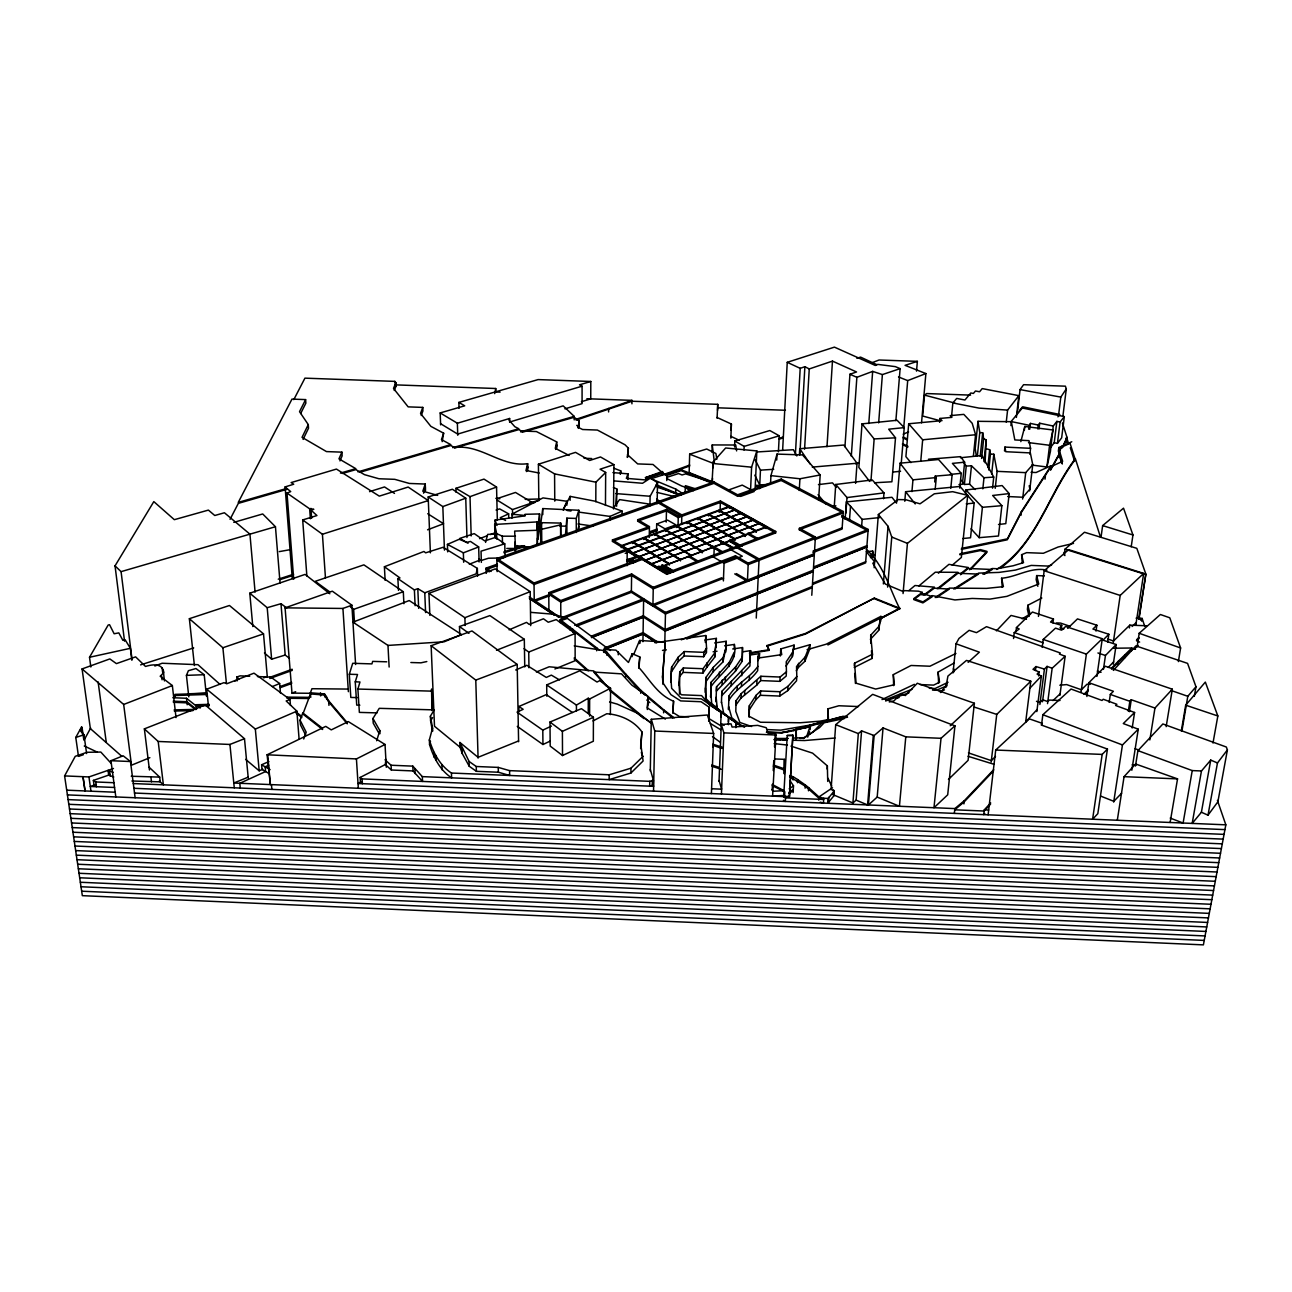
<?xml version="1.0" encoding="UTF-8"?>
<svg xmlns="http://www.w3.org/2000/svg" width="1292" height="1292" viewBox="0 0 1292 1292"><rect width="100%" height="100%" fill="white"/><g stroke="black" fill="none" stroke-linecap="round" stroke-linejoin="round"><path stroke-width="1.5" d="M588.248 713.394L588.28 698.229L589.637 698.988L610.583 688.232L610.373 714.621M589.604 716.059L589.637 698.988M459.064 408.32L458.886 402.41L538.102 379.59L590.799 381.479L590.751 398.873L581.4 401.699M593.416 717.254L593.335 741.237L562.521 755.513L550.198 746.098L549.988 722.05L581.416 708.678L593.416 717.254L562.391 731.337L549.988 722.05M595.806 501.748L595.887 482.191L605.673 472.436L600.086 469.206L613.91 464.652L613.538 508.951M596.678 650.797L596.694 647.841L560.227 619.692L566.397 617.689L610.422 650.49M603.655 652.412L603.687 649.44L615.945 650.134L628.461 662.473L632.192 653.671L639.798 656.95L638.991 668.368M605.463 505.43L605.673 472.436M605.044 652.67L605.06 649.698M757.919 666.317C749.893 677.929 736.262 683.694 728.963 696.049L728.785 700.425C736.069 688.055 749.699 682.257 757.71 670.613L757.984 656.352L759.567 653.623L749.586 655.06M494.981 537.327L494.675 524.455L537.214 521.903L537.165 530.269L514.652 531.093L515.702 551.038M537.375 543.964L537.407 538.07M606.965 655.286L606.982 652.315L603.687 649.44M608.597 411.938L608.629 408.45L631.982 400.358L631.933 403.831M609.969 520.401L610.002 516.412L622.13 511.131L622.098 515.12M643.19 756.224L630.981 768.191L609.194 774.796L609.162 779.641L630.916 773.02L643.093 761.004L640.751 743.885L641.946 731.918C634.017 720.726 620.208 714.557 606.739 713.749L593.012 720.936M814.735 539.701L842.077 529.058L843.305 511.519L799.36 528.331L799.28 529.785L843.208 512.956L781.175 480.462L737.554 496.209L713.927 483.353L496.855 560.017L534.032 584.501L627.218 550.36L612.456 541.396L612.456 539.927L649.424 526.603L649.23 537.504M615.783 505.188L616.768 488.893L613.377 487.568M616.623 506.238L616.768 488.893M618.238 654.818L618.27 651.846M620.693 473.615L620.725 470.853L613.587 468.108M621.274 547.598L621.29 545.708L729.415 506.351L766.253 526.668L766.172 528.541L766.705 527.104L729.883 506.787L621.29 546.338L661.294 570.596M621.807 547.404L621.823 546.145M628.38 448.146L627.428 457.368L628.38 448.146L625.053 444.803L597.405 430.058L582.595 429.509L578.008 427.232L579.236 421.095L574.197 417.268L522.243 432.287M625.699 677.137L625.748 674.117L606.982 652.315M627.04 565.702L627.234 548.89L612.456 539.927M627.928 479.51L627.993 473.841L612.909 472.597M631.869 562.698L628.558 560.68L628.574 559.307L633.742 562.456M633.096 562.86L629.785 560.841L629.802 559.468L628.574 559.92L633.532 562.957M793.417 649.456L810.019 644.708L805.191 656.982L796.534 666.478L796.809 676.507L787.958 686.327L779.997 691.737L760.617 690.962L756.03 695.387L749.376 705.642L749.247 716.349L760.487 722.244L800.232 722.761L820.016 721.162L828.463 719.596L827.914 708.84L838.896 705.755L858.502 706.562M750.006 660.018L750.636 650.651L742.755 651.798M750.135 661.665L721.857 691.349L721.695 695.742L749.925 665.994L750.264 651.749M723.568 578.267L652.912 605.851L631.368 592.317L631.627 573.955L560.728 600.57L548.761 592.689L548.922 611.326M631.029 560.243L637.15 561.164M632.482 543.512L632.515 541.623L668.804 563.409L669.288 565.121L669.321 563.845L633.015 542.075L632.999 543.318M632.143 656.659L632.192 653.671M633.468 561.309L633.484 559.937L632.256 560.405M630.916 773.02L630.981 768.191M635.906 561.616L635.939 560.26L634.695 560.712M749.085 717.173L749.376 705.642M612.456 541.396L649.392 528.057L637.667 521.177L637.699 519.723L666.494 509.452L678.284 516.186L720.435 500.989L775.717 531.464L775.636 532.918L666.785 574.359L642.237 559.468L548.777 594.223L560.744 602.104L631.594 575.457L653.251 588.845L735.406 557.272L748.165 564.62L815.333 538.506L799.28 529.785M639.508 643.464L639.75 640.493L665.267 642.043L662.505 677.283L663.006 684.421M639.702 643.432L639.75 640.493M642.237 559.468L642.269 557.982L548.761 592.689M640.719 693.303L640.767 690.267L625.748 674.117M643.594 539.458L643.626 537.585L679.996 559.194L680.464 560.906L680.496 559.63L644.127 538.021L644.11 539.281M640.751 743.885L640.687 748.633L641.946 731.918M642.932 641.688L643.642 598.729L574.779 625.344M649.941 505.931L650.118 496.257L657.531 482.723L650.587 478.008L642.528 483.273L613.668 480.882M648.116 704.754L648.277 696.743L631.82 685.083L621.533 673.859L593.722 672.05L605.948 685.826M652.912 605.851L653.268 587.327L631.627 573.955M653.397 780.303L649.763 781.337L649.682 786.15L653.3 785.116L653.397 780.303L650.328 769.467M654.624 535.437L654.656 533.564L691.591 555.447L691.026 556.917L691.091 555.011M650.296 771.082L651.297 719.305L707.354 715.009L713.652 733.452L711.408 793.563M655.125 535.259L655.157 534M742.512 647.55L742.335 657.014L735.681 666.817L716.559 686.73L716.398 691.123L735.487 671.178L742.141 661.342L742.512 647.55L732.709 648.955M656.497 533.871L656.691 523.987L667.528 520.078L675.861 524.875L665.009 528.816L656.691 523.987M657.111 503.815L657.531 482.723M652.25 785.084L652.347 780.255M653.542 791.14L654.769 731.03L651.297 719.305M662.053 475.198L662.134 471.532L645.257 477.701L663.022 472.194L662.134 471.532M670.144 573.115L659.033 566.348L668.965 572.227L661.73 571.306M665.558 531.464L665.59 529.591L702.59 551.296L702.024 552.75L702.089 550.86M662.505 677.283L665.267 642.043M683.516 494.077L675.764 489.087L650.974 478.783L667.157 473.566L667.076 477.265L678.575 473.55L682.063 474.972L685.632 473.889L712.183 482.271M666.058 531.27L666.091 530.027M666.204 522.081L666.494 509.452M664.847 640.767L665.493 612.424L631.4 591.042L560.841 617.98M663.62 712.845L663.684 709.776L640.767 690.267M666.785 574.359L666.817 572.857L642.269 557.982M660.244 566.38L670.16 572.501L668.949 572.97L668.981 571.613L660.713 566.607M671.646 667.157L670.71 682.095L671.646 667.157L678.3 657.111L684.292 651.556L703.785 652.331L706.562 648.1L705.755 635.535L654.947 642.738M780.352 655.981L780.739 648.907L794.096 645.112L792.658 652.218L786.247 661.779L786.424 671.775L780.093 677.04L760.859 676.265L741.285 693.578L736.052 700.716L735.794 711.391L739.864 722.438L751.589 726.508M735.842 727.703L735.988 722.034L710.115 705.319L701.588 695.597L681.465 694.789L679.915 693.174L679.011 682.434L679.77 671.937L683.339 667.948L703.01 668.723L714.847 652.831L716.172 642.899M675.668 492.817L675.764 489.087M676.394 527.507L676.443 525.634L713.006 546.742L713.442 548.438L713.491 547.178L676.927 526.07L676.895 527.314M639.798 656.95L638.684 667.334C649.505 679.156 657.386 694.644 673.584 701.217L672.906 713.265M678.058 525.133L678.284 516.186M681.611 523.841L681.837 514.91L658.403 501.554L658.371 502.976L681.805 516.348M671.533 671.614L678.187 661.536L678.3 657.111M678.93 685.406L679.011 682.434M679.479 694.079L679.77 671.937M685.131 493.189L685.277 487.536L693.61 490.12M687.15 523.583L687.215 521.726L723.827 542.672L724.263 544.368L724.311 543.108L687.683 522.162L687.651 523.405M733.985 656.691L734.163 652.347L729.399 662.198L711.262 682.079L710.616 697.082L711.101 686.504C720.258 673.132 738.249 663.313 734.373 644.433L724.634 645.822M679.64 676.378L683.21 672.373L683.339 667.948M716.834 459.258L715.913 453.508L706.708 449.018L689.67 454.17L689.153 472.565L712.409 481.803L712.538 478.105M678.187 661.536L684.162 655.965L684.292 651.556M697.825 519.691L697.89 517.834L734.567 538.619L734.986 540.314L735.035 539.055L698.358 518.27L698.326 519.513M728.51 709.324L728.963 696.049M728.365 724.715L728.591 717.173L728.397 721.727M683.21 672.373L702.864 673.164L703.01 668.723M684.162 655.965L703.639 656.74L703.785 652.331M708.42 515.831L708.484 513.974L745.678 535.049L745.129 536.487L745.209 534.597M708.904 515.653L708.953 514.41M705.755 635.535L705.48 642.479L705.61 639.895M712.021 452.232L712.263 444.933L735.729 445.013L736.618 450.908M711.989 483.16L713.232 461.89L725.636 447.985L756.854 450.924L755.077 489.91M703.639 656.74L706.401 652.508L706.562 648.1M705.254 692.415L705.933 677.444L713.281 667.366L723.116 657.563L725.991 647.663L722.939 661.94L713.119 671.759L705.787 681.869L705.61 697.825M713.023 467.801L713.232 461.89M705.787 681.869L705.933 677.444M702.864 673.164L706.982 667.108L707.128 662.699M725.813 652.008L726.201 641.284L714.621 642.948M713.927 483.353L713.975 481.948L496.822 558.515L497.129 571.629M717.544 410.388L717.754 404.331L631.966 401.231L576.119 420.158M713.911 555.98L714.234 546.823M662.602 672.793L663.361 683.484L670.919 694.644L680.658 700.91L701.104 701.734L709.276 707.257L708.678 721.211M711.101 686.504L711.262 682.079M713.119 671.759L713.281 667.366M718.917 512.003L718.982 510.146L755.772 530.624L756.175 532.304L756.24 531.06L719.45 510.582L719.418 511.826M730.868 438.182L731.385 424.051L717.076 417.478M720.726 724.408L721.178 712.312L711.698 703.446L710.778 692.641M721.437 702.848L721.857 691.349M706.982 667.108L714.686 657.224L714.847 652.831M720.048 511.664L720.435 500.989M714.686 657.224L716.366 638.377L704.851 640.008M712.732 747.277L712.845 744.144L722.26 747.277M716.026 700.264L716.139 697.309L717.254 708.161L729.883 718.594M719.256 676.41L719.434 672.018M723.391 580.932L724.069 563.231L711.456 555.883M731.143 430.204L731.385 424.051M722.115 684.372L722.276 679.98M722.939 661.94L723.116 657.563M721.001 716.866L721.178 712.312L701.33 698.859L681.062 698.035L671.646 688.345L670.823 677.622M729.35 508.192L729.415 506.351M719.03 781.402L721.275 724.489L731.03 723.843L732.08 727.073L757.726 725.377L766.237 727.703L768.272 733.598L775.297 733.129L775.959 735.019L772.6 796.13M729.835 508.014L729.883 506.787M726.039 645.629L726.201 641.284M715.962 701.75L716.559 686.73M734.567 447.048L734.809 441.008L769.822 430.543L779.237 435.792L778.414 451.796M725.28 681.045L725.458 676.653M721.437 793.982L723.891 732.871L721.275 724.489M729.221 666.559L729.399 662.198M728.527 709.631L728.64 706.692L731.74 717.674L740.768 725.151L744.418 726.621L741.107 725.539L721.13 712.296M737.554 496.209L737.619 494.788L781.24 479.057L843.305 511.519M735.406 557.272L735.471 555.802L653.268 587.327M716.01 647.26L716.366 638.377M731.191 685.648L731.369 681.288M734.195 648.745L734.373 644.433M744.014 450.02L744.16 446.386L734.809 441.008M735.487 671.178L735.681 666.817M736.052 700.716L735.875 705.093L741.091 697.922L756.773 685.067L760.649 680.577L760.859 676.265M737.102 690.267L737.28 685.907M735.778 726.572L735.988 722.034M742.141 661.342L742.335 657.014M741.737 675.781L741.931 671.436M741.43 686.165L741.624 681.821M741.091 697.922L741.285 693.578M750.539 490.863L751.589 467.171L756.854 450.924M709.276 707.257L708.759 718.481L720.71 725.7M814.299 554.914L747.422 581.335L748.23 563.134L735.471 555.802M744.596 694.918L744.79 690.574M749.263 680.432L749.473 676.087M750.636 650.651L750.054 656.045M759.583 488.651L760.455 470.143L754.964 459.435M756.256 618.06L759.082 558.935L736.828 546.241L736.763 547.711L759.002 560.405M749.182 710.002L755.82 699.731L756.03 695.387M756.773 685.067L756.983 680.739M757.984 656.352L757.774 660.648L759.357 657.886L759.567 653.623M770.549 483.418L770.936 475.634L777.025 454.09L802.526 454.929L820.178 474.988L818.595 500.279M755.82 699.731L760.39 695.29L760.617 690.962M749.489 653.477L769.321 650.328L766.899 645.564L805.546 633.419L874.409 598.099L899.781 608.322L879.965 619.013M776.718 460.097L777.025 454.09M717.076 418.22L717.754 404.331M769.321 650.328L766.899 645.564M781.175 480.462L781.24 479.057M782.645 450.117L787.248 362.325L834.422 347.128L875.282 365.458L877.833 364.392L895.356 366.637L900.12 368.64L895.873 420.643M772.164 790.252L772.487 784.341M773.246 770.549L773.779 760.697M774.538 746.905L775.297 733.129M760.649 680.577L779.867 681.352L780.093 677.04M760.39 695.29L779.754 696.065L779.997 691.737M795.388 454.542L800.2 368.333L804.884 366.702L809.26 368.947L832.468 361.098L856.531 371.967L849.942 374.26L844.952 446.709M786.424 671.775L786.182 676.071L779.867 681.352M799.425 454.703L799.764 448.728L843.773 445.046L857.032 463.263L855.579 483.386M799.845 454.784L804.884 366.702M779.754 696.065L787.716 690.639L787.958 686.327M799.247 490.475L799.926 478.767L820.178 474.988M784.422 759.341L784.292 773.682L784.422 759.341L774.602 758.937M386.13 764.121L360.161 777.445L362.083 778.898L789.428 796.841L792.852 735.116L787.248 735.471L783.695 796.599L785.504 797.875L823.666 799.473L818.87 798.133L805.239 786.182L789.606 776.75M786.004 666.058L792.416 656.481L792.658 652.218M804.577 449.164L809.26 368.947M794.096 645.112L792.416 656.481M789.428 796.841L792.852 735.116M796.809 676.507L796.55 680.787L787.716 690.639M796.292 670.742L798.294 667.528L798.553 663.264M793.078 779.98L793.272 776.815L789.687 775.555M842.546 716.592L796.179 729.043L796.05 739.282M793.094 792.594L793.514 785.827L790.155 780.966M797.439 782.726L797.649 779.56L793.272 776.815M798.294 667.528L804.932 661.229L805.191 656.982M811.78 595.257L815.413 537.052L799.36 528.331M810.019 644.708L809.761 648.923L804.932 661.229M805.11 788.168L805.32 784.987L797.649 779.56M826.993 446.693L832.468 361.098M810.165 729.609L810.455 725.087L843.143 716.317L846.841 716.462M808.453 790.817L808.647 787.619L805.32 784.987M834.196 507.659L835.746 484.468L872.245 479.93L883.986 492.898L883.518 498.728M818.724 800.136L818.95 796.938L808.647 787.619M827.914 708.84L827.978 720.387M832.516 787.749L818.95 796.938L823.747 798.278L823.424 803.075L820.21 802.17M827.138 769.031L827.348 765.881L812.587 753.139L790.995 746.13M845.146 519.174L846.357 501.877L891.964 497.291L896.567 503.169M845.905 513.166L847.003 497.565L835.746 484.468M827.736 781.434L827.348 765.881M851.299 456.221L856.871 377.312L872.665 371.385L882.388 374.583L900.12 368.64M834.148 791.124L828.107 798.456L827.768 803.253L833.792 795.904L834.148 791.124L831.095 788.96M828.543 802.09L828.883 797.293M849.538 519.707L850.507 506.222L846.357 501.877M831.047 789.783L835.698 724.65L872.665 694.337L954.949 725.846L947.698 794.822L933.971 807.726L941.028 738.297L954.949 725.846M833.598 789.993L833.792 795.904M901.073 465.298L904.238 427.62L897.084 420.271L862.022 423.873L858.857 467.413L869.613 481.415M868.773 423.55L872.665 371.385M861.57 527.152L862.152 519.384L850.507 506.222M673.584 701.217L672.744 712.409L679.382 716.462L688.846 716.85M854.319 666.026L854.545 663.216L872.471 654.22L870.711 635.196L878.98 626.281L880.902 616.365L826.218 644.191L807.08 649.698M870.953 480.963L874.151 438.925L862.022 423.873M841.657 515.54L868.176 529.462L865.608 562.892L812.716 584.388M878.657 422.872L882.388 374.583M832.597 794.515L852.914 802.962L858.324 733.598L861.586 730.868L874.135 735.552L883.05 727.929L905.789 736.844L941.028 738.297M872.698 551.038L872.584 556.852L872.698 551.038L866.69 551.668M874.167 567.753L878.366 514.507L898.15 499.568L905.805 499.729L920.033 503.815L934.326 493.802L952.688 491.687L967.708 495.337L961.361 557.45L952.204 565.185M852.914 802.962L856.128 800.136L861.586 730.868M870.743 643.174L870.711 635.196M766.867 646.194L805.514 634.049L874.409 598.099M854.222 667.447L872.132 658.419L872.471 654.22M870.388 639.362L878.641 630.415L878.98 626.281M883.357 583.952L888.056 526.312L878.366 514.507M880.902 616.365L878.641 630.415M904.238 427.62L888.686 429.186L895.501 437.81L891.9 481.787L874.636 482.756M880.659 621.371L880.999 617.253M873.311 735.519L867.594 804.932L856.128 800.136M874.135 735.552L868.402 804.964L877.187 797.083L883.05 727.929M887.604 587.101L891.755 537.052L888.056 526.312M560.567 524.891L560.728 523.082L541.574 522.679L540.686 529.494L560.567 524.891L560.631 535.954M896.858 501.91L900.088 463.182L938.557 459.516L952.123 474.713L950.799 488.36M903.706 428.201L907.695 380.607L925.879 373.566L921.535 422.823M973.377 456.173L975.573 434.742L972.198 423.292L963.816 414.377L950.25 415.62L951.816 417.364L939.962 418.447L941.981 420.659L908.696 423.76L905.902 456.657L910.925 462.633M904.788 501.264L905.595 491.703L960.069 486.454L974.136 503.105L970.534 537.763L962.702 538.554M916.529 371.111L917.368 361.356L879.044 360L870.711 363.23M955.935 653.445L929.933 666.22L911.07 665.477L893.289 674.634L893.644 685.632M911.926 491.606L912.959 479.849L900.088 463.182M903.06 593.577L907.436 543.351L967.708 495.337M970.615 395.126L926.655 393.559L924.523 395.11L922.666 416.04L939.559 420.562M920.744 461.357L922.666 439.797L908.696 423.76M905.789 736.844L899.426 806.273L877.187 797.083M922.02 595.063L922.262 592.382L918.483 591.171L904.384 590.622L903.237 591.575L885.343 584.081L872.827 563.264L874.636 561.826L866.286 551.571M939.607 422.306L939.962 418.447M934.697 481.981L935.247 476.118L952.123 474.713M935.182 489.28L936.28 477.555L935.247 476.118M647.308 709.502L648.213 700.183M951.51 416.928L952.85 402.942L956.694 398.421L964.946 400.019L970.793 392.978L973.377 393.462L975.476 390.991L979.578 391.783L982.211 388.585L1018.839 395.643L1016.368 417.413M648.277 696.743L647.195 707.887L665.364 719.095M667.157 473.566L666.672 478.508L681.756 486.05L693.788 489.943M666.753 480.576L667.253 476.28L663.006 473.114L645.661 478.944L662.118 472.452L653.009 464.474L637.667 463.909L627.46 454.655M954.255 662.941L938.057 672.147L938.622 683.161M959.762 488.15L961.232 473.324L952.414 463.376L964.639 462.213L962.427 484.274L958.955 484.613M975.121 489.539L969.581 484.177L964.397 484.452L966.238 466.089L963.234 461.987M945.857 687.473L947.924 676.087L966.497 660.406L1030.774 681.223L1025.67 722.115M965.512 493.98L965.915 489.975L1002.14 485.566L1009.197 493.592L1005.79 523.648L998.506 524.504M969.581 484.177L971.471 465.814L966.238 466.089M1029.869 454.283L1030.564 448.324L1028.981 440.653L1014.818 439.942L1011.329 421.693L977.996 421.321L975.202 448.534L976.348 456.205M953.028 672.922L956.032 643.787L958.955 638.474L969.162 630.318L976.494 632.644L986.507 626.668L1060.296 652.977L1059.408 654.059L1065.141 656.288L1059.908 695.338M977.333 456.124L979.772 432.594L977.996 421.321M980.208 456.286L982.679 432.755L979.772 432.594M981.597 458.45L983.664 438.747L982.679 432.755M983.923 461.567L986.216 439.878L983.664 438.747M985.085 462.746L986.216 439.878M982.824 488.844L983.987 477.733L971.471 465.814M1009.197 493.592L992.66 495.466L1001.865 505.673L998.49 536.002L979.191 537.666L982.421 507.304L965.915 489.975M987.766 467.591L989.672 449.713L986.555 448.841M988.735 469.997L990.447 454.057L989.672 449.713M954.336 813.395L954.853 808.598L964.268 800.733L993.726 769.693M991.642 474.148L993.806 454.219L990.447 454.057M992.531 488.182L993.726 477.071L981.968 455.495L960.457 457.756M995.244 488.311L997.085 471.338L993.806 454.219M889.284 701.992L893.919 700.926L900.992 693.529L905.337 695.564L917.304 683.258L974.378 703.268L968.096 760.358L948.457 779.431M963.913 803.899L964.268 800.733M1006.258 422.145L1007.582 410.113L1018.839 395.643M1004.498 451.037L1004.934 447.08L1030.564 448.324M1010.909 425.585L1011.329 421.693M1017.385 413.133L1020.05 389.603L1023.587 384.693L1065.399 386.179L1066.304 388.908L1062.88 416.315M1047.037 570.16C1031.032 566.655 1017.175 576.91 1001.591 578.235L1002.237 587.262M1024.346 430.365L1024.798 426.473L1053.061 429.994L1049.572 445.272L1046.924 466.993L1031.678 465.039M990.706 802.946L984.294 809.842L983.729 814.622L984.795 813.492M1028.561 429.154L1030.418 423.421L1038.203 425.036L1039.705 423.227L1053.255 426.037L1056.872 421.386L1060.086 422.048L1064.317 416.605L1022.295 408.014L1011.103 421.547L1029.013 425.262M1029.74 429.251L1030.418 423.421M991.19 761.989L996.746 714.395L1030.774 681.223M1020.938 515.379L1021.374 511.648L1051.074 465.718L1036.071 472.517L1031.048 472.323M1022.618 499.051L1025.703 472.646L1032.76 464.684L1030.338 452.911L1005.806 451.715L1004.934 447.08M988.105 814.816L995.712 750.038L1029.353 718.869L1042.337 723.391L1041.239 724.99L1107.454 749.069L1097.812 813.685L1092.596 819.209L1102.173 754.415L1107.454 749.069M1073.523 543.383L1058.148 547L1043.338 553.283L1026.623 552.653L1021.601 554.688L1022.295 563.344M1029.643 490.928L1032.76 464.684M1037.751 428.928L1038.203 425.036M1013.526 638.506L1014.236 632.579L1019.21 628.978L1016.449 627.573L1032.453 612.053L1053.448 619.029L1052.948 622.938M1039.01 429.041L1039.705 423.227M1015.98 631.513L1016.449 627.573M1041.82 598.034L1027.899 605.221L1027.398 609.291L1029.078 616.445M1045.018 479.171L1045.454 475.537M1053.255 426.037L1050.428 451.457L1046.924 466.993M1044.356 575.893L1036.668 575.586L1036.168 579.575L1037.847 586.31M1050.622 469.335L1051.074 465.718M1050.638 447.42L1054.24 442.688L1056.872 421.386M1058.616 414.845L1060.813 397.096L1066.304 388.908M1054.24 442.688L1057.437 443.382L1060.086 422.048M1071.762 441.767L1058.826 447.533L1058.374 451.086L1062.315 464.006M1038.445 616.413L1044.162 570.741L1068.678 549.665L1143.678 573.406L1135.797 625.263M1058.778 457.433L1059.553 451.199L1061.475 447.193L1070.067 443.35L1075.235 459.5C1048.733 494.675 1036.943 542.236 999.96 568.399M1064.317 416.605L1061.653 437.827L1057.437 443.382M1035.457 670.5L1035.958 666.559L1044.421 669.078L1047.085 666.397L1052.156 668.239L1065.141 656.288M1065.803 442.688L1066.966 437.31L1062.412 422.985M1066.53 440.83L1066.966 437.31M1038.59 675.926L1039.091 671.985L1032.986 669.385L1035.958 666.559M1042.208 647.389L1043.225 639.443L1055.516 628.138L1061.636 630.205L1065.658 626.458L1102.286 638.716L1096.892 676.41M1036.83 711.585L1041.368 676.039L1037.088 674.085L1039.091 671.985M1039.882 704.479L1044.421 669.078M538.247 537.197L539.248 530.398M1042.531 701.75L1047.085 666.397M1041.594 724.441L1042.854 714.734L1071.052 689.04L1102.011 700.458L1103.255 699.263L1116.886 704.285L1115.61 705.48L1134.586 712.49L1132.18 727.994M1064.22 555.172L1064.996 549.197L1084.473 532.239L1136.815 548.325L1145.859 574.116L1138.995 619.143M495.482 538.166L495.062 520.111L524.972 515.847L525.02 514.297L539.572 513.941L538.102 525.101L538.263 539.184M578.848 528.25L578.832 510.259L542.737 508.58L540.54 525.44L540.734 543.819M1047.537 703.623L1052.156 668.239M1061.184 629.301L1061.701 625.376L1050.541 622.05L1053.448 619.029M1101.01 537.327L1102.641 525.602L1123.523 508.176L1132.955 534.985L1131.211 546.774M1081.049 692.27L1086.378 654.123L1102.286 638.716M627.654 456.657L628.348 451.764M1086.895 696.501L1088.849 682.725L1105.338 666.236L1172.328 689.201L1166.159 726.653M1096.02 631.077L1096.86 625.231L1077.48 618.9L1067.677 628.348M1103.449 669.369L1105.451 655.48L1116.175 644.53L1102.997 640.154L1108.843 634.259L1092.919 629.059L1096.86 625.231M1107.712 642.092L1108.843 634.259M620.225 474.261L620.725 470.853M1113.333 642.269L1120.196 595.434L1143.678 573.406M1113.284 664.217L1116.175 644.53M1109.15 702.38L1110.329 694.45L1113.397 691.285L1088.849 682.725M1117.822 664.185L1118.242 661.31L1131.905 648.003L1113.494 648.229M1124.524 658.112L1124.944 655.254M1129.386 627.944L1129.806 625.15L1146.618 625.764M1131.469 650.845L1131.905 648.003M1138.672 619.352L1145.859 574.116M1137.121 646.775L1139.189 633.274L1160.378 614.508L1169.777 617.786L1180.613 647.986L1178.369 661.601M1113.688 802.106L1122.457 744.951L1138.268 729.189L1123.281 723.568L1134.586 712.49M1141.676 621.177L1142.112 618.4L1136.072 618.174M1128.32 711.23L1129.854 701.298L1131.259 699.747L1154.967 708.048L1172.328 689.201M1129.434 711.666L1131.259 699.747M1117.305 820.258L1124.072 776.67L1135.587 763.976L1177.545 778.882L1170.116 822.471M1131.824 770.226L1138.268 729.189M1135.474 766.011L1137.913 750.62L1162.881 723.972L1226.334 747.018L1227.4 749.925L1217.888 801.799L1208.004 815.171L1201.399 812.248L1192.177 823.408L1201.463 770.969L1210.733 760.1L1217.468 762.958L1227.4 749.925M1149.832 739.928L1154.967 708.048M1181.324 730.933L1185.685 705.174L1205.339 682.079L1217.839 715.978L1212.994 743.029M1181.922 731.046L1187.8 696.291L1195.972 686.746L1187.574 663.377L1135.894 645.887L1113.349 670.403M1194.325 696.34L1195.972 686.746M1137.913 750.62L1192.241 770.581L1183.101 823.02L1170.213 818.094M565.444 535.372L566.849 518.157L576.264 518.415L578.832 510.259M1201.399 812.248L1210.733 760.1M1208.004 815.171L1217.468 762.958M1217.403 800.378L1225.833 824.829L1203.401 944.872L82.333 895.663L64.6 775.911L75.259 756.321L86.968 752.299L100.824 752.057L111.322 763.556M578.315 428.363L579.236 423.744M578.622 427.7L579.236 424.632M432.368 707.677L431.899 709.825L379.267 708.323L372.952 718.497L373.226 723.165L379.105 733.533M556.012 448.744L556.723 445.514M431.932 710.584L431.576 688.991L432.4 708.42M477.346 568.383L476.134 573.858L424.761 592.818L417.8 588.651L414.393 589.943L397.888 578.622L399.955 577.928L384.402 566.736L423.986 551.458L425.633 552.847L443.091 547.291L477.346 568.383L477.555 576.151M454.574 447.953L518.819 429.638L521.483 431.011L536.406 431.544L556.707 441.896L555.285 448.34L569.142 455.462M555.657 449.454L556.723 444.61M359.935 472.258L450.811 445.546L454.542 447.565C481.06 443.931 501.118 467.429 527.653 463.683L525.989 470.482L539.2 473.017M526.458 471.564L527.685 466.46M526.878 470.789L527.701 467.381M1020.825 441.638L1024.798 426.473M485.566 542.398L487.682 534.404L494.626 534.161M434.338 709.728L430.397 716.172L432.562 728.042L429.364 739.896C433.272 752.752 439.926 765.445 451.441 773.036L451.619 777.849C440.104 770.242 433.466 757.516 429.574 744.644L430.478 741.253M440.588 423.695L457.707 434.096L509.613 418.479L509.113 420.255L514.846 426.715L518.803 428.734L452.733 447.662M377.054 712.893L359.37 712.393L357.9 689.04L359.967 681.982L355.252 681.837L356.721 705.109L359.838 705.206M494.707 393.624L495.724 388.504L395.433 384.871M357.335 697.615L350.81 697.438L349.308 674.263L352.716 663.297L371.935 663.894L372.661 661.391L386.744 661.811M355.252 681.837L357.529 674.489L349.308 674.263M376.666 740.736L379.816 730.561L372.952 718.497M577.831 529.575L578.848 526.264M807.694 737.102L809.551 731.482M806.757 736.295L810.455 725.087M423.582 493.189L425.407 487.827M442.155 441.638L443.657 433.208L430.85 426.344L420.53 413.456L422.775 407.4L408.143 406.867L393.495 388.424L395.869 382.69L394.819 381.382L304.928 378.152L293.801 399.632M342.412 473.47L355.881 469.626L364.522 474.665L378.927 478.751L394.771 479.332L409.354 483.45L425.246 484.048L422.823 491.186L437.665 495.385M423.55 492.252L425.375 486.89M443.657 433.208L441.476 439.603L450.779 444.626L357.965 471.871M303.717 738.992L306.204 732.209L300.067 720.161L302.796 712.909L322.532 728.333M627.993 473.841L626.329 478.363L645.742 479.946M421.24 415.507L422.92 410.953L422.775 407.4M310.742 697.373L310.403 692.787L311.937 688.717L348.194 689.072M394.254 390.475L396.03 386.163L395.869 382.69M188.793 696.856L186.436 675.361L188.39 670.693L195.948 668.545L204.201 674.715L206.462 696.194M633.613 654.624L639.556 640.525M563.28 509.694L566.881 501.264L542.963 497.905L511.939 514.168L512.003 518.124M339.941 460.905L342.138 455.866L341.912 452.152L326.472 451.586L302.037 437.342L308.271 424.6L299.518 411.663L305.606 399.599L291.976 399.099L238.261 502.394L286.566 488.473M341.912 452.152L338.956 458.854L355.817 468.673L340.426 473.082M1061.588 446.305L1059.666 450.294L1058.826 447.533M1059.23 453.863L1051.559 467.688M1061.992 448.082L1066.239 439.167M1062.735 447.177L1066.853 438.198L1068.516 443.414M303.087 439.409L308.513 428.233L308.271 424.6M300.648 413.521L305.865 403.152L305.606 399.599M870.517 557.643L872.891 552.96M563.167 509.952L570.111 496.386L594.788 501.135L622.13 511.131M230.057 519.319L238.342 503.363L286.63 489.426M1021.374 511.648L1007.389 538.845L961.458 548.422M84.465 739.428L90.666 728.026M78.473 756.321L75.776 737.474L79.781 730.19L83.964 734.76L86.612 753.575M81.59 726.928L80.136 729.544L82.236 728.801L81.59 726.928L82.64 734.437M1050.509 470.24L1059.117 454.752L1061.685 463.214M90.844 666.995L89.519 657.273L108.173 625.021L109.545 624.714L114.132 633.758L118.816 632.886L122.885 640.331L125.146 639.815L130.379 648.309L131.881 660.293M124.533 641.203L115.036 565.864L153.813 501.619L174.339 519.675L208.4 510.098L214.763 515.508L224.42 512.763L249.937 534.161L255.089 592.124M432.4 730.771L430.607 720.855L432.562 717.625M176.019 717.593L172.353 685.551L160.192 676.265L163.664 672.68L163.244 669.95C160.418 662.957 151.18 664.686 145.511 666.462L135.628 656.869L116.425 663.62L109.836 658.92L82.074 668.933L90.359 728.607L121.658 756.175M1061.701 625.376L1060.038 627.734L1063.833 628.962M613.797 507.643L619.579 499.6L648.632 503.961M940.754 692.56L947.165 683.872L946.261 683.565M1057.922 416.815L1059.795 414.474L1022.57 406.786L1019.663 410.242M1025.719 721.873L1037.088 709.534M990.56 804.141L984.149 811.037L954.723 809.809L964.123 801.928L993.58 770.856M1029.934 688.135L1041.368 676.039M996.423 630.835L1011.006 615.428L1026.446 619.304M1084.053 694.288L1088.058 690.057M1085.232 693.982L1087.896 691.172M969.501 569.788L987.023 551.393L980.418 549.617L959.94 553.784M970.744 569.352L986.91 552.362L980.305 550.586L959.843 554.752M1108.278 667.415L1113.623 661.875M1121.65 793.191L1113.817 801.315L1100.784 796.147M1111.718 668.012L1118.242 661.31M1111.556 669.095L1131.744 649.068L1135.523 649.214M995.502 756.45L991.352 760.633L968.435 752.897M1139.076 616.736L1140.674 620.192M1132.099 626.491L1136.217 622.486M1129.806 625.15L1113.526 640.977L1107.858 639.055M1134.231 649.149L1138.139 645.435M1052.948 700.619L1060.118 693.836M950.25 725.733L974.378 703.268M968.128 662.36L979.368 652.185L956.032 643.787M938.38 573.228L948.942 564.346L968.306 567.511L960.618 573.745M918.903 585.922L935.279 572.211L957.953 572.308L937.184 588.781M908.938 590.557L914.978 585.518L934.407 587.133L923.457 595.257M1138.898 638.668L1136.443 640.719L1139.641 642.076M1136.605 639.653L1139.059 637.618M960.521 574.73L968.209 568.48L992.191 569.497L984.375 574.229M938.67 588.603L957.84 573.293L978.545 574.084L955.143 588.926M924.927 595.095L934.326 588.135L949.297 589.104L936.684 597.518M922.262 592.382L913.848 598.6L922.972 601.91L932.42 595.628L954.917 599.94L972.23 598.438L989.93 599.117L1006.872 596.355L1038.768 584L1036.668 575.586M788.96 792.432L793.288 789.412M788.879 793.627L793.223 790.607M789.17 788.831L793.514 785.827M953.69 588.974L978.642 573.099L999.023 572.404L1015.447 570.079L1031.21 565.412L1048.2 566.074L1051.623 564.943M935.198 597.566L949.41 588.102L986.507 588.393L1003.416 586.649L1001.591 578.235M803.172 738.604L813.136 731.966L823.569 721.049L847.536 717.238M996.794 569.433C1036.475 544.53 1048.038 494.513 1075.348 458.612L1100.542 537.31M982.921 574.197L992.288 568.512L996.956 568.722L1013.089 565.783L1023.522 562.65L1021.601 554.688M1022.117 618.82L1029.999 614.136L1027.899 605.221M576.442 710.794L576.426 705.077L588.28 698.229M234.821 681.126L238.955 678.93L236.759 677.056L240.102 675.861L249.711 676.249M361.566 781.676L358.013 783.501L954.853 808.598M385.032 759.777L391.072 765.235L412.826 766.14L422.322 776.621L422.549 781.434L413.052 770.936L391.331 770.016L385.307 764.541L385.872 759.357M827.897 644.95L899.781 608.322M879.981 618.803L899.749 608.726C889.3 588.215 884.035 565.444 866.302 549.455M385.032 744.483L348.291 721.582L331.269 729.883L325.745 726.379L267.089 754.786L356.43 758.921L385.032 744.483L386.308 767.287M149.452 770L144.365 728.866L205.234 704.98L244.495 738.701L248.242 777.994M948.053 682.257L935.117 688.523L929.287 688.297M882.016 699.57L914.332 684.34M517.284 726.379L542.947 744.515L550.247 741.075M572.453 712.49L546.306 694.611L518.883 706.498L523.179 709.308L517.026 712.118L542.802 730.125L551.458 726.072M508.725 517.769L508.644 513.861L500.311 517.672L505.576 520.466M268.752 765.171L265.151 766.802L265.587 771.55L239.795 783.291L240.264 788.055M245.625 759.357L259.191 770.807L262.744 769.208M268.881 773.456L262.034 769.531L261.614 764.783L268.881 761.553M447.678 551.878L447.42 544.384L459.193 539.281L466.751 542.365L470.498 541.445L478.67 546.952L479.09 561.972M290.458 705.384L289.973 699.505L253.991 673.164L226.907 683.71L223.904 682.677L206.688 689.201L255.331 729.059L296.869 711.149L299.066 738.701M509.08 629.85L526.538 622.356L529.219 624.44L543.464 618.787L548.244 622.243L556.254 619.611L575.085 633.532L575.15 660.697L554.898 668.981M546.807 696.226L546.694 684.905L579.785 670.79L597.017 682.047L599.73 680.658L610.583 688.232M515.702 669.983L526.781 665.283L546.29 677.444L551.361 675.118L559.517 679.931M947.133 685.713L936.409 690.267L932.501 690.122M855.772 463.941L859.212 462.52M903.205 434.144L908.599 431.932M912.007 689.266L885.585 699.779M272.386 686.537L279.653 683.549L280.477 693.206M149.856 757.677L131.493 765.203L123.677 704.463L82.074 668.949M248.177 777.17L233.787 783.033L1225.833 824.829M536.374 672.002L549.148 666.785L593.722 670.919L609.792 689.54L650.199 722.567M681.255 639.831L812.329 586.455M686.746 639.055L812.248 587.682M115.828 796.938L110.951 760.713L123.111 755.772L130.476 761.521L135.127 797.762M812.797 583.177L865.705 561.697M518.577 740.946L478.056 757.322L459.887 742.464L460.049 747.26L462.229 753.494L469.238 766.269L476.393 771.324L498.357 772.228L509.662 775.475L509.565 770.63L498.244 767.4L476.247 766.495L469.077 761.456L459.887 742.48M813.346 570.143L665.089 629.575L643.351 615.751L591.494 636.116M665.057 630.867L813.282 571.371M813.266 571.581L665.057 631.077L643.335 617.011L591.494 637.392M530.205 591.623L495.288 568.884L428.944 593.319L464.894 617.705L530.205 591.623L530.689 625.651M524.035 648.665L528.735 652.056L575.085 633.532M604.349 648.051L643.077 632.596L658.048 642.269M606.19 648.584L643.061 633.855L656.368 642.463M606.19 648.794L643.045 634.065L656.352 642.673M813.815 566.881L866.932 545.644M813.734 568.109L866.835 546.855M813.718 568.318L866.819 547.065M814.283 555.124L665.445 613.942L643.626 600.231L576.652 626.135M144.365 728.866L158.189 741.463L229.928 744.45L244.495 738.701M496.516 650.264L524.31 639.298L524.746 666.898M591.494 637.618L643.335 617.221M813.007 551.167L868.176 529.462M812.91 552.621L868.062 530.883L841.56 516.945M665.493 612.424L814.38 553.67M302.683 519.933L322.419 534.242L428.266 500.585L408.159 487.052L379.299 496.128L336.437 469.077L291.152 482.578L293.688 484.242L285.096 486.923L290.732 491.606L286.986 493.06L309.66 508.822L313.811 509.306L311.049 510.178L316.96 515.556L302.683 519.933L306.866 575.974M469.303 564.2L479.041 560.405M652.945 604.559L721.76 577.734M123.677 704.463L172.353 685.551M748.23 563.134L815.413 537.052M814.816 538.473L842.174 527.847M447.42 544.384L463.36 552.831L478.67 546.952M724.069 563.231L742.27 556.222L729.625 548.971M154.846 666.026L162.114 663.248L197.983 664.686L219.866 684.275M355.607 664.508L351.892 605.205L332.335 591.187L285.08 607.854L291.992 693.11L295.674 691.705M564.523 617.883L631.368 592.317M664.136 572.356L668.981 571.613M666.817 572.857L775.717 531.464M427.571 529.801L443.56 523.728L427.717 513.715M479.574 538.635L486.842 535.889M490.492 534.517L494.125 533.128M289.973 699.505L286.162 700.958L296.869 711.149M517.188 664.443L472.016 630.964L431.14 645.709L475.779 680.109L517.188 664.443L518.593 741.737M766.253 526.668L657.515 568.302L766.705 527.104M534.242 600.231L549.084 594.691M549.1 595.983L534.258 601.507L534.016 582.999L496.822 558.515M626.636 561.277L637.699 557.175M629.785 560.841L631.029 560.373L634.324 562.391M632.256 560.534L631.013 560.986L631.029 559.63L634.34 561.649M626.652 560.017L637.715 555.931M663.894 474.519L689.734 465.039M665.719 474.762L689.702 465.944M627.234 549.94L735.455 509.694L627.234 549.31M625.215 553.364L630.706 551.151M280.316 686.472L291.653 682.321M280.412 687.619L291.75 683.452M430.397 552.815L428.185 496.984L442.833 506.577L465.75 498.195L466.961 537.52M534.016 582.999L627.234 548.89M285.08 607.854L342.929 608.451L351.892 605.205M649.989 531.658L657.16 529.058M649.973 532.885L657.143 530.285M649.973 533.095L657.127 530.479M269.705 677.396L292.186 669.24M269.802 678.526L292.267 670.37M456.044 492.22L455.915 488.311L470.013 496.645L496.564 487.068L497.323 520.208M459.742 634.388L459.484 626.539L489.91 615.59L524.31 639.298M637.667 521.177L666.462 510.889L678.235 517.64L720.387 502.41L775.636 532.918M728.672 489.943L742.238 485.098L754.189 491.509L740.607 496.419L713.975 481.948M350.455 607.03L353.653 609.356L403.314 591.72L403.895 603.687M497.436 565.573L486.18 569.562L489.507 571.791M263.616 677.848L267.25 676.556M486.277 573.39L486.131 568.092L497.388 564.103M885.585 700.991L908.938 692.835M95.915 784.502L90.295 786.457L114.552 787.474M896.503 698.423L899.2 697.47M93.363 780.4L95.786 781.967L96.448 786.715L94.041 785.148L93.363 780.4L110.272 774.554M64.6 775.911L88.954 776.944L113.47 768.482M939.429 691.624L944.484 689.88M497.258 500.182L512.472 509.565L532.498 502.733L515.508 492.446L497.372 498.534M263.52 633.871L229.443 605.496L189.359 618.69L222.886 647.744L263.52 633.871L267.315 677.153M252.812 626.572L249.792 593.206L305.09 574.407L329.831 593.755M666.575 474.632L681.126 469.723L712.554 482.53M666.559 475.553L681.094 470.643L710.681 482.691M78.473 756.369L83.366 754.722M576.119 419.27L608.629 408.45M75.776 737.474L83.964 734.76M779.189 438.327L782.936 437.1M779.141 439.215L782.887 437.972M455.915 488.311L483.999 479.106L496.564 487.068M917.368 361.356L905.078 365.345L925.879 373.566M278.248 579.187L293.591 574.213M280.251 579.575L291.75 575.844M496.08 510.049L499.649 508.887L508.644 513.861M428.185 496.984L452.394 489.232L465.75 498.195M538.829 500.537L538.409 464.232L575.538 452.362L589.653 460.485L600.505 456.964L613.91 464.652M140.586 664.879L193.703 647.906M369.56 491.654L384.531 486.939L394.496 493.399M499.568 558.903L505.043 557.207M505.043 556.9L504.768 543.851L481.044 551.167L481.351 562.391M264.456 652.961L271.627 659.195L285.193 655.044L289.473 658.339M564.895 408.853L582.078 403.637L582.078 386.179L579.527 384.822L590.799 381.479M509.549 422.064L563.183 405.866L574.197 416.379L574.197 419.9M744.16 446.386L779.237 435.792M856.838 358.255L860.585 357.125L876.784 364.651M524.471 545.708L515.653 548.325L515.314 546.193L524.471 545.708L524.52 548.422M440.62 424.874L440.184 412.923L457.368 423.227L582.078 386.179M503.977 551.749L515.185 548.47L515.233 551.167M503.993 552.766L524.487 546.726L533.225 546.855M115.036 565.864L121.077 571.645L275.454 526.732L280.057 582.999M249.792 593.206L267.202 607.708L280.978 603.703L286.759 607.967M440.184 412.923L464.7 405.817L458.886 402.41M574.197 416.379L520.547 431.851M233.787 522.372L262.712 513.958L275.454 526.732M803.85 727.864L818.45 723.682M804.577 728.171L807.532 727.331M822.083 722.648L827.51 721.146M831.127 720.145L841.964 717.141M832.403 720.177L837.797 718.675M822.39 722.712L827.736 721.356M537.456 527.039L541.073 526.119M529.655 502.766L539.119 500.392M531.561 503.25L535.34 502.297M793.062 730.691L809.906 726.475M961.361 549.375L1007.276 539.798L1021.278 512.585L1050.961 466.622L1062.654 461.325L1059.553 451.199M89.519 657.273L130.379 648.309M818.95 723.536L780.772 730.142L766.705 729.56M426.812 661.552L420.934 662.828L410.872 662.521M844.532 718.481L824.183 722.761L819.532 727.622L803.995 737.684L793.563 738.071M802.025 728.381L781.725 732.548L766.624 732.112M781.418 732.709L796.114 730.028M279.282 551.619L290.603 549.585M791.188 731.159L781.111 732.887L766.398 732.273M749.522 652.848L769.354 649.698M758.146 658.064L781.757 654.624L780.739 648.907M713.103 651.798L717.028 651.233M662.489 650.409L666.349 649.844M847.003 497.565L883.986 492.898M832.064 506.335L835.94 505.85M818.45 484.597L832.484 482.869L836.247 487.278M871.179 555.059L875.12 554.639M892.885 472.065L900.572 471.257M862.152 519.384L879.997 517.543M950.137 474.439L961.232 473.324M912.959 479.849L936.28 477.555M966.238 503.88L974.136 503.105M1059.828 685.228L1066.611 684.582L1081.404 689.767L1087.024 684.179L1090.206 684.308M922.666 439.797L975.573 434.742M501.312 557.982L488.505 558.225L481.302 560.453L478.67 558.855M812.264 467.106L857.032 463.263M982.421 507.304L1001.865 505.673M928.447 459.241L960.57 456.641L964.639 462.213M782.79 739.735L786.57 739.444M799.796 738.426L803.576 738.136M788.33 738.443L775.491 738.491M789.202 796.211L783.695 796.599L784.551 796.647M983.987 477.733L993.726 477.071M767.303 484.468L759.744 484.968L754.786 475.133M387.971 645.419L444.206 641.785L461.583 634.566L409.225 600.554L352.958 622.146L387.971 645.419L389.134 667.043M760.455 470.143L773.714 469.303M757.322 451.942L793.353 449.713L796.841 455.963M874.151 438.925L895.501 437.81M772.584 796.066L784.615 795.436L784.825 791.835L772.261 785.665M524.116 547.017L533.305 546.661M186.436 675.361L204.201 674.715M188.454 693.804L206.139 693.142M525.198 499.358L539.62 498.987M192.96 710.616L174.307 711.036M175.066 695.516L206.72 694.498M174.178 709.889L196.497 709.356L195.996 704.738L209.191 704.318M209.32 705.464L196.126 705.9L186.468 698.278L172.837 697.728M834.987 738.023L804.528 740.542L793.03 740.251M494.675 524.455L496.661 533.628L502.346 536.18L515.443 536.212M506.787 548.438L515.185 548.47M131.251 776.234L159.675 777.106L160.24 781.854L131.865 780.998M291.992 693.11L310.161 693.287M310.403 692.787L324.518 693.917L328.62 700.765L347.209 722.648M286.921 697.115L308.756 697.357M287.018 698.261L308.853 698.504M787.28 740.106L773.876 739.622M357.9 689.04L431.108 691.123M559.662 526.022L565.412 526.183M496.112 391.977L500.117 392.122M586.875 398.727L631.982 400.358M717.625 407.804L785.423 410.258M584.016 458.256L591.688 458.547M1056.42 622.922L1060.571 623.083L1070.018 626.281M920.114 684.566L933.599 685.115L939.542 682.241L938.057 672.147M1060.021 700.506L1049.411 700.07L1047.812 701.572L1042.692 699.796L1040.141 702.444L1036.491 701.33M257.399 676.556L270.835 677.105L279.653 683.549M173.241 701.168L186.839 701.717L195.108 708.258M173.37 702.315L186.969 702.864L195.237 709.405M723.891 732.871L775.959 735.019M787.248 735.471L793.078 735.713M654.769 731.03L713.652 733.452M775.216 739.428L780.901 739.654M995.712 750.038L1102.173 754.415M774.199 743.594L787.426 745.064M1192.241 770.581L1201.463 770.969M1124.072 776.67L1177.545 778.882M509.565 770.63L609.194 774.796M451.441 773.036L649.763 781.337M110.951 760.713L130.476 761.521M422.322 776.621L653.639 786.327L652.67 782.871M711.601 788.75L721.63 789.17L719.063 780.546M823.747 798.278L828.107 798.456M984.294 809.842L988.671 810.019M95.786 781.967L113.906 782.726M133.302 783.55L1224.945 829.609M133.916 788.298L1224.041 834.374M66.716 790.171L115.182 792.222M134.529 793.03L1223.169 839.122M67.41 794.887L1222.28 843.854M68.105 799.603L1221.392 848.586M68.799 804.302L1220.52 853.285M69.493 808.986L1219.632 857.985M70.188 813.653L1218.76 862.668M70.882 818.32L1217.888 867.352M71.577 822.956L1217.016 872.003M72.255 827.591L1216.143 876.654M72.933 832.226L1215.287 881.289M73.628 836.828L1214.415 885.908M74.306 841.431L1213.559 890.527M74.984 846.018L1212.703 895.114M75.663 850.588L1211.848 899.7M76.341 855.143L1210.992 904.271M77.003 859.697L1210.136 908.841M77.681 864.235L1209.28 913.379M78.36 868.757L1208.44 917.918M79.022 873.279L1207.6 922.44M79.684 877.769L1206.744 926.945M80.346 882.258L1205.904 931.451M81.008 886.748L1205.065 935.941M81.671 891.205L1204.241 940.414M997.085 471.338L1025.703 472.646M1007.679 496.532L1022.828 497.242L1029.869 489.135L1029.191 485.695M755.707 485.308L765.639 485.889M755.675 486.228L761.618 486.583M1007.582 410.113L979.061 408.111L952.85 402.942M615.88 493.592L650.118 496.257M712.651 463.473L751.589 467.171M511.939 514.168L525.392 515.524M537.214 528.59L540.896 528.961M770.936 475.634L799.926 478.767M495.837 498.324L499.794 498.777M1028.497 442.607L1049.572 445.272M574.229 645.871L603.671 650.554L638.684 689.508L645.338 695.322M567.075 510.485L570.983 511.034M578.784 512.1L610.002 516.412M577.96 523.971L593.076 526.07M1132.18 764.783L1135.862 765.348M1020.05 389.603L1060.813 397.096M657.079 492.413L675.603 496.839M538.409 464.232L554.575 473.889L595.887 482.191M113.793 777.025L108.689 775.103L108.044 770.355L113.147 772.277M924.523 395.11L954.723 403.056M609.598 701.96L617.221 704.108L637.182 713.071L651.556 723.132M744.677 726.944L740.978 725.894L731.337 719.725M530.915 612.376L553.444 614.217L565.008 617.737L566.397 618.771L560.227 620.79L596.678 648.955M1102.641 525.602L1132.955 534.985M697.002 489.264L685.325 485.647L693.287 490.734M968.031 756.288L994.033 764.315M1064.996 549.197L1145.519 574.456M712.796 745.322L722.212 748.456M772.325 784.47L783.986 790.688L772.858 791.253L772.212 789.38M711.682 765.009L719.353 767.48M711.65 766.188L721.227 769.289M1044.162 570.741L1120.196 595.434M657.176 487.165L677.912 493.932M974.249 707.079L996.746 714.395M1097.925 652.977L1105.451 655.48M1185.685 705.174L1217.839 715.978M1097.312 671.049L1101.059 672.325M1043.225 639.443L1086.378 654.123M1171.053 690.461L1187.8 696.291M773.44 765.042L784.567 768.918M773.375 766.237L784.502 770.113M1110.329 694.45L1129.854 701.298M1014.236 632.579L1043.29 642.818M1139.189 633.274L1180.613 647.986M1135.119 748.698L1138.704 750.006M1042.854 714.734L1122.457 744.951M689.67 454.17L713.055 463.279M835.698 724.65L858.324 733.598M898.521 376.941L907.695 380.607M891.755 537.052L907.436 543.351M874.361 598.713L899.733 608.936M656.223 484.71L681.11 495.094M656.191 485.63L675.651 493.754M849.942 374.26L856.871 377.312M787.248 362.325L800.2 368.333M730.949 436.389L739.105 440.201M84.271 746.017L97.304 752.122M903.221 437.067L906.822 438.779M903.156 437.956L906.742 439.668M902.51 443.689L907.872 446.257M902.446 444.577L907.792 447.145M720.774 723.585L724.182 725.393M729.399 506.965L766.221 527.298M718.966 510.76L755.755 531.238M748.003 532.998L758.485 538.861M747.955 534.226L756.66 539.313M708.452 514.587L745.193 535.227M697.874 518.447L734.534 539.248M729.899 539.378L742.06 546.29M729.851 540.589L738.539 545.531M728.979 540.637L737.7 545.612M728.559 540.799L739.008 546.758M261.614 764.783L270.109 769.644M723.585 542.188L734.018 548.163M724.893 543.351L733.598 548.325M687.199 522.339L723.811 543.286M723.536 543.431L732.225 548.406M720.774 542.365L724.263 544.368M712.974 546.193L723.391 552.201M676.427 526.264L712.99 547.372M715.655 548.761L722.422 552.669M712.926 547.437L721.614 552.443M665.574 530.205L702.073 551.49M699.069 550.537L702.541 552.556M736.359 573.583L747.47 580.076M734.728 573.906L747.422 581.335M637.699 519.723L649.424 526.603M654.64 534.194L691.075 555.641M689.75 556.158L698.391 561.261M687.99 556.367L696.63 561.455M643.61 538.215L679.98 559.824M632.499 542.252L668.788 564.039M664.572 565.541L674.489 571.516M663.377 565.379L673.31 571.371M662.893 565.266L672.825 571.258M662.166 565.831L672.567 572.065M662.166 565.961L672.098 571.952M661.456 565.912L671.372 571.904M662.15 566.574L670.419 571.565M661.439 566.526L670.177 571.758M658.306 566.3L667.754 572.065M659.485 567.204L668.949 572.97M658.29 566.913L666.559 571.92M658.29 567.043L667.738 572.808M657.547 566.994L668.109 573.357M621.29 545.708L664.153 571.742M625.247 549.504L640.767 558.919M626.442 550.747L640.251 559.113M468.027 543.286L459.904 538.36L474.229 533.612L484.758 540.928L495.417 537.391L504.768 543.851M710.39 723.488L720.581 729.657M632.256 559.791L635.567 561.794M629.802 559.468L634.324 562.262M629.802 560.211L633.096 562.23M628.558 560.55L631.998 562.666M783.711 795.484L785.568 796.679L785.294 801.476L783.42 800.281M685.277 487.536L690.057 490.589M486.131 568.092L491.138 571.435M529.219 596.872L559.565 617.14M529.429 598.277L554.882 615.299M529.542 598.567L554.575 615.315M403.314 591.72L363.892 564.862L315.232 581.335L329.654 591.849M546.694 684.905L576.426 705.077M459.484 626.539L468.964 633.355M712.49 736.634L720.145 742.173M548.922 610.018L558.58 617.253M576.733 425.359L579.236 427.281L579.236 421.095M656.707 499.083L660.874 502.281M656.691 500.02L659.469 502.168M663.684 709.776L674.149 717.884M672.631 717.884L648.39 697.922M322.629 729.495L302.893 714.072L310.484 693.933L324.599 695.064L328.701 701.911L347.29 723.811M296.013 711.957L301.73 716.43M296.11 713.119L301.827 717.593M195.996 704.738L200.179 708.048M732.306 719.854L723.601 712.877L721.485 701.976M735.213 722.163L738.12 724.489M609.792 690.687L643.965 718.643M463.134 749.764L434.5 726.265L431.14 645.709M646.808 700.038L649.844 702.654M596.694 647.841L599.472 650.264M574.229 657.87L588.7 670.823M574.229 659.001L587.262 670.645M149.113 767.222L159.675 777.106M159.287 780.966L163.39 784.809L158.189 741.463M717.464 710.132L706.126 698.746L705.416 687.974M971.035 528.832L979.191 537.666M818.046 494.691L825.653 503.783M396.03 386.163L394.819 381.382M905.595 491.703L915.221 503.945M961.409 480.301L964.397 484.452M799.764 448.728L810.181 464.054M305.703 735.18L300.438 724.812L300.067 720.161M827.962 778.268L831.757 786.166M495.062 520.111L496.984 525.489M1142.112 618.4L1144.647 626.039M1070.309 447.807L1074.621 461.357M1065.706 438.23L1066.917 442.09M1064.027 552.411L1064.915 555.592M641.365 752.17L642.059 755.707M953.464 668.465L953.997 671.824M82.236 728.801L83.819 740.058M88.954 776.944L90.957 791.188M98.111 681.918L106.219 741.963M109.626 771.437L110.272 776.185M121.077 571.645L131.994 659.195M712.263 444.933L714.428 462.617M150.906 777.057L151.503 781.822M163.244 669.95L164.423 680.916M162.146 668.109L162.614 672.082M161.597 675.813L162.065 679.802M175.276 697.422L174.937 694.369L206.607 693.352L206.93 696.404M186.468 698.278L187.179 704.77M893.289 674.634L894.371 684.728L875.685 689.056L856.063 683.193L854.545 663.216M189.359 618.69L194.414 665.558M206.688 689.201L208.529 706.74M716.349 705.367L716.721 708.985M222.886 647.744L226.439 683.468M229.928 744.45L234.272 787.813M236.759 677.056L237.13 680.916M706.03 648.487L706.401 652.508M255.331 729.059L259.191 770.807M871.438 650.797L872.132 658.419M271.449 784.632L271.869 789.396M267.735 755.222L270.367 784.583L267.089 754.786M267.202 607.708L271.627 659.195M280.978 603.703L285.193 655.044M286.986 493.06L293.72 579.236M285.096 486.923L292.299 578.735M854.674 673.455L855.433 683.468M324.518 693.917L324.744 696.969M310.92 508.337L311.63 518.27M309.66 508.822L310.387 518.754M320.432 692.9L320.658 695.952M328.62 700.765L328.943 705.367M326.44 696.323L326.666 699.376M322.419 534.242L325.455 577.863M342.929 608.451L348.372 691.672M356.43 758.921L358.32 788.282M353.653 609.356L354.493 622.825M362.083 778.898L362.39 783.695L360.468 782.241L360.161 777.445M379.816 730.561L379.993 733.695M391.072 765.235L391.331 770.016M384.402 566.736L385.129 580.35M397.888 578.622L398.469 590.363M414.893 768.788L415.12 773.585M412.826 766.14L413.052 770.936M414.393 589.943L415.12 605.722M417.8 588.651L418.673 608.37M433.805 752.315L434.015 757.096M432.562 728.042L432.691 731.175M430.397 716.172L430.607 720.855M424.761 592.818L425.601 612.57M429.364 739.896L429.574 744.644M425.246 484.048L425.52 490.669M436.131 755.545L436.325 760.326M428.944 593.319L429.865 615.396M441.945 765.122L442.122 769.935M442.833 506.577L444.448 550.117M462.068 748.714L462.229 753.494M463.36 552.831L463.667 562.262M464.894 617.705L465.136 625.506M469.077 761.456L469.238 766.269M457.368 423.227L457.756 435.275M476.247 766.495L476.393 771.324M475.779 680.109L478.088 758.129M470.013 496.645L471.176 535.938M796.179 729.043L796.405 738.539M498.244 767.4L498.357 772.228M495.724 388.504L495.805 391.977M496.661 533.628L496.79 539.168M502.346 536.18L502.507 543.593M509.613 418.479L509.678 422.032M517.478 545.595L517.527 548.309M518.883 706.498L518.98 711.827M514.846 542.172L514.943 547.711M512.472 509.565L512.585 515.443M527.653 463.683L527.75 470.143M528.735 652.056L528.961 667.754M537.214 521.903L537.343 545.014M542.737 508.58L542.802 514.587M541.574 522.679L541.784 542.963M542.802 730.125L542.947 744.515M539.572 513.941L539.765 529.898M554.575 473.889L554.769 501.135M562.391 731.337L562.521 755.513M560.728 523.082L560.793 535.986M560.728 600.57L560.825 616.009M560.227 619.692L560.243 622.599M556.707 441.896L556.739 448.211M566.881 501.264L566.897 505.188M566.849 518.157L566.913 534.242M572.889 629.252L572.905 632.176M570.111 496.386L570.111 500.327M570.127 627.105L570.143 630.028M576.264 518.415L576.297 532.498M633.209 552.928L741.543 513.037L633.209 552.928M639.233 556.577L747.664 516.412L639.233 556.577M645.289 560.243L753.817 519.82L645.289 560.243M651.394 563.942L760.019 523.228L651.394 563.942M922.165 593.383L913.751 599.601L922.892 602.912L932.323 596.646L922.165 593.383M85.014 790.882L82.979 776.621L85.078 790.946M673.277 572.033L661.714 564.992L673.277 572.098"/></g></svg>
